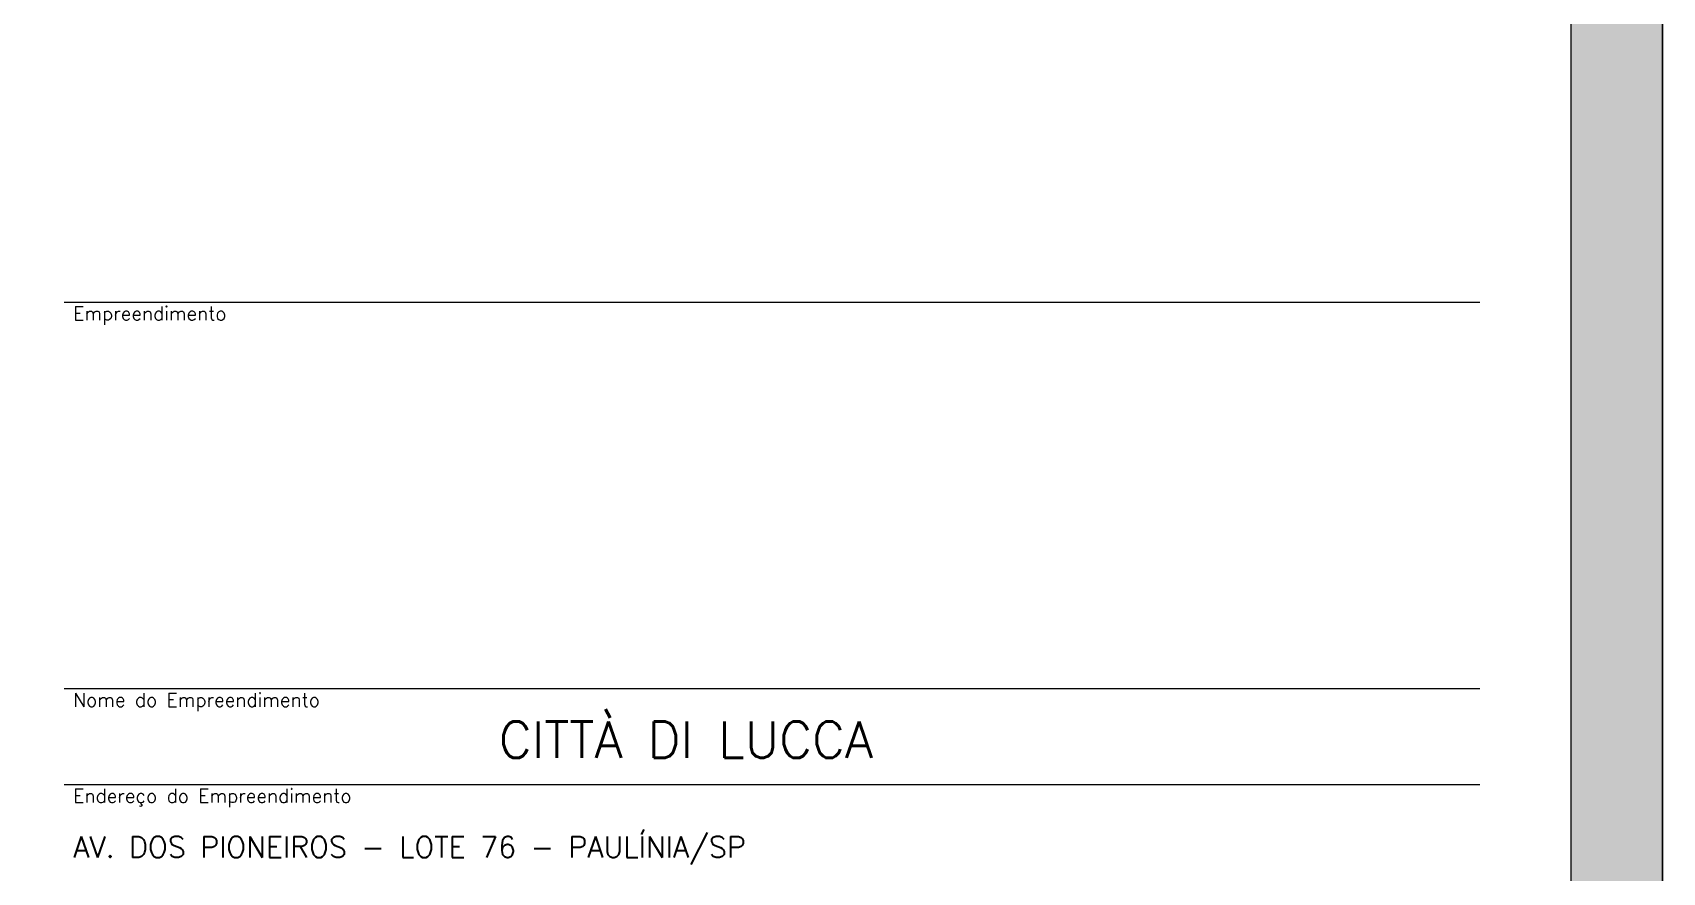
# Model space of a CAD drawing. Extents: x -9640 to 1528, y -572 to 5735.
# Drawn here: x 190 to 1528, y 78 to 767 of the extents above; entities that cross this region are included whole.
import ezdxf

# ---------------------------------------------------------------- set-up
doc = ezdxf.new("R2010")
doc.units = 0
doc.header["$LTSCALE"] = 100
doc.header["$MEASUREMENT"] = 0
doc.layers.get('0').update_dxf_attribs({"color": 245, "linetype": 'CONTINUOUS'})
for name, color, linetype in [('235', 7, 'CONTINUOUS'), ('TEX1', 7, 'CONTINUOUS'), ('TEX2', 7, 'CONTINUOUS')]:
    doc.layers.add(name, color=color, linetype=linetype)
doc.styles.get("Standard").update_dxf_attribs({"font": 'ROMANS.SHX'})

msp = doc.modelspace()

# ---------------------------------------------------------------- linework, layer by layer
for p, q in [((215.424399, 546.159286), (1377.924399, 546.159286)), ((215.424399, 228.909286), (1377.924399, 228.909286)), ((215.424399, 150.159286), (1377.924399, 150.159286))]:
    msp.add_line(p, q)
for points in [[(-9639.575601, -572.090714), (1527.924399, -572.090714), (1527.924399, 5735.409286), (-9639.575601, 5735.409286), (-9639.575601, -572.090714)], [(1452.924399, 5735.409286), (1527.924399, 5735.409286), (1527.924399, -572.090714), (1452.924399, -572.090714), (1452.924399, 5735.409286)], [(-9452.075601, -497.090714), (1452.924399, -497.090714), (1452.924399, 5660.409286), (-9452.075601, 5660.409286), (-9452.075601, -497.090714)]]:
    msp.add_lwpolyline(points)
at = {"layer": '235'}
for points in [[(1452.924399, 5735.409286), (1527.924399, 5735.409286), (1527.924399, -572.090714)], [(1452.924399, 5735.409286), (1527.924399, -572.090714), (1527.924399, -572.090714)], [(1452.924399, 5735.409286), (1527.924399, -572.090714), (1452.924399, -572.090714)], [(1452.924399, 5735.409286), (1452.924399, -572.090714), (1452.924399, -572.090714)], [(1452.924399, 5735.409286), (1452.924399, -572.090714), (1452.924399, 5735.409286)]]:
    msp.add_solid(points, dxfattribs=at)

# ---------------------------------------------------------------- texts
at = {"layer": 'TEX1'}
for s, height, p in [('Empreendimento', 11.25, (222.924399, 531.159286)), ('Nome do Empreendimento', 11.25, (222.924399, 213.909286)), ('Endereço do Empreendimento', 11.25, (222.924399, 135.159286)), ('AV. DOS PIONEIROS - LOTE 76 - PAULÍNIA/SP', 17.25, (222.924399, 90.159286))]:
    msp.add_text(s, height=height, dxfattribs=at).set_placement(p)
at = {"layer": 'TEX2'}
msp.add_text('CITTÀ DI LUCCA', height=30, dxfattribs=at).set_placement((572.508412, 171.863732))

doc.saveas('drawing.dxf')
